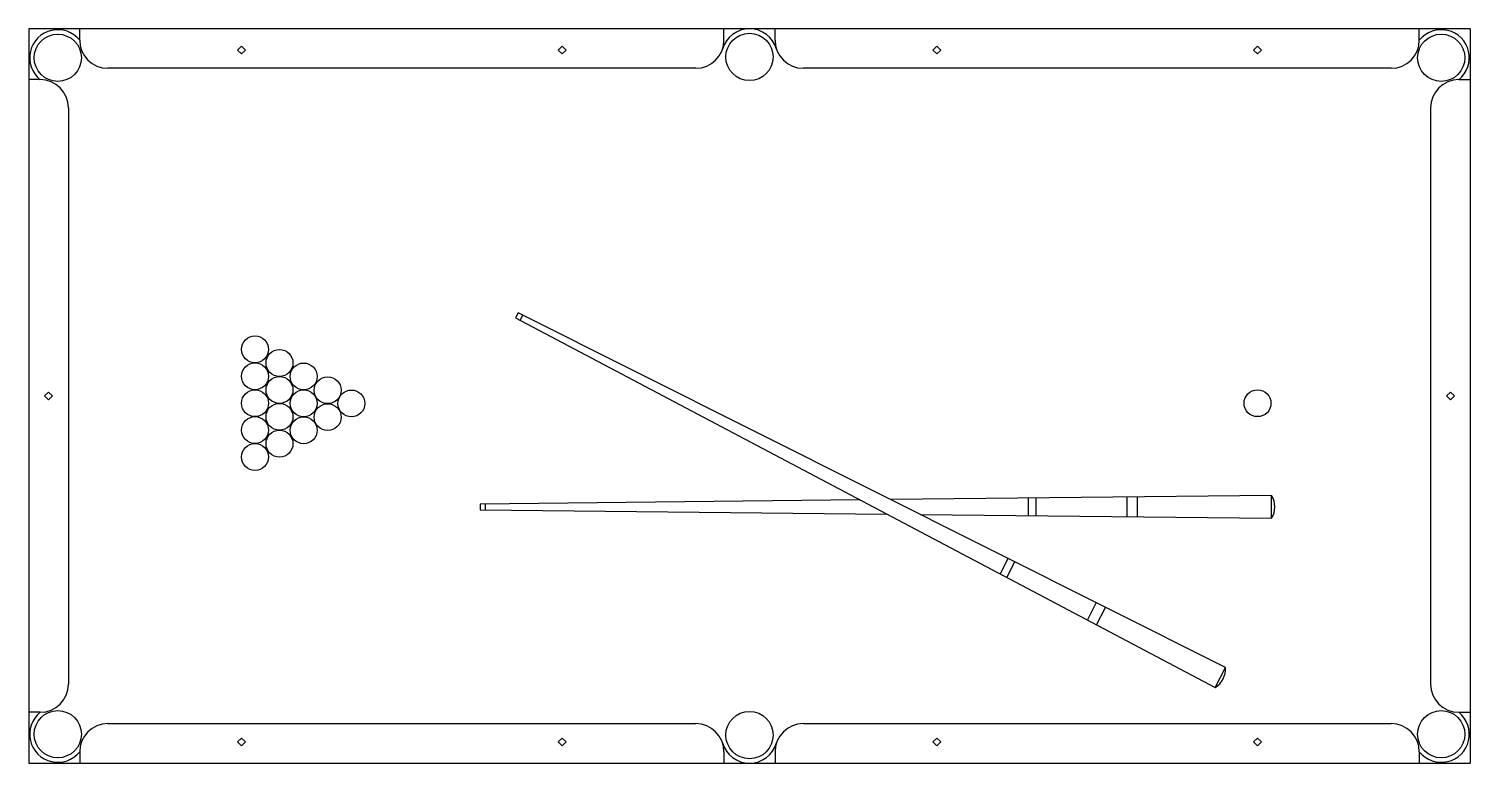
# Model space of a CAD drawing. Header units: millimetres. Extents: x 1442.52 to 1445.07, y 1341.83 to 1343.13.
import ezdxf

# ---------------------------------------------------------------- set-up
doc = ezdxf.new("R2010")
doc.units = ezdxf.units.MM
doc.header["$LTSCALE"] = 10
doc.layers.add('Mesas_de_Jogos', color=2, linetype='Continuous')

msp = doc.modelspace()

# ---------------------------------------------------------------- linework, layer by layer
at = {"layer": 'Mesas_de_Jogos'}
for p, q in [((1445.0701, 1343.1262), (1442.5201, 1343.1262)), ((1442.5201, 1343.1262), (1442.5201, 1341.8262)), ((1442.6101, 1343.1062), (1442.6101, 1343.1262)), ((1443.7499, 1343.1062), (1443.7499, 1343.1262)), ((1443.8404, 1343.1062), (1443.8404, 1343.1262)), ((1444.9801, 1343.1062), (1444.9801, 1343.1262)), ((1445.0701, 1343.1262), (1445.0701, 1341.8262)), ((1442.5401, 1343.0362), (1442.5201, 1343.0362)), ((1443.6999, 1343.0562), (1442.6601, 1343.0562)), ((1444.9301, 1343.0562), (1443.8904, 1343.0562)), ((1445.0501, 1343.0362), (1445.0701, 1343.0362)), ((1442.5901, 1342.9862), (1442.5901, 1341.9662)), ((1445.0001, 1342.9862), (1445.0001, 1341.9662)), ((1443.3858, 1342.6233), (1443.3812, 1342.6144)), ((1443.3812, 1342.6144), (1444.619, 1341.96)), ((1444.6373, 1341.9956), (1443.3858, 1342.6233)), ((1443.3893, 1342.6101), (1443.394, 1342.6192)), ((1444.7189, 1342.2999), (1444.045, 1342.2927)), ((1444.2888, 1342.2645), (1444.2888, 1342.2953)), ((1444.3021, 1342.2644), (1444.3021, 1342.2954)), ((1444.4632, 1342.2626), (1444.4632, 1342.2972)), ((1444.4815, 1342.2624), (1444.4815, 1342.2973)), ((1444.7189, 1342.2599), (1444.7189, 1342.2999)), ((1443.9909, 1342.2921), (1443.3189, 1342.2849)), ((1443.3189, 1342.2849), (1443.3189, 1342.2749)), ((1443.3189, 1342.2749), (1444.038, 1342.2672)), ((1443.328, 1342.2748), (1443.328, 1342.285)), ((1444.097, 1342.2666), (1444.7189, 1342.2599)), ((1444.2387, 1342.161), (1444.2528, 1342.1884)), ((1444.2505, 1342.1548), (1444.2647, 1342.1824)), ((1444.3929, 1342.0795), (1444.4087, 1342.1102)), ((1444.4091, 1342.071), (1444.425, 1342.102)), ((1444.619, 1341.96), (1444.6373, 1341.9956)), ((1442.5401, 1341.9162), (1442.5201, 1341.9162)), ((1445.0501, 1341.9162), (1445.0701, 1341.9162)), ((1442.6601, 1341.8962), (1443.6999, 1341.8962)), ((1443.8904, 1341.8962), (1444.9301, 1341.8962)), ((1442.6101, 1341.8462), (1442.6101, 1341.8262)), ((1443.7499, 1341.8462), (1443.7499, 1341.8262)), ((1443.8404, 1341.8462), (1443.8404, 1341.8262)), ((1444.9801, 1341.8462), (1444.9801, 1341.8262)), ((1442.5201, 1341.8262), (1445.0701, 1341.8262))]:
    msp.add_line(p, q, dxfattribs=at)
for points in [[(1442.8964, 1343.0816), (1442.9034, 1343.0886), (1442.8964, 1343.0957), (1442.8893, 1343.0886)], [(1443.4637, 1343.0816), (1443.4566, 1343.0886), (1443.4637, 1343.0957), (1443.4708, 1343.0886)], [(1444.1266, 1343.0816), (1444.1337, 1343.0886), (1444.1266, 1343.0957), (1444.1195, 1343.0886)], [(1444.6939, 1343.0816), (1444.6868, 1343.0886), (1444.6939, 1343.0957), (1444.701, 1343.0886)], [(1442.5551, 1342.4691), (1442.5622, 1342.4762), (1442.5551, 1342.4832), (1442.5481, 1342.4762)], [(1445.0351, 1342.4691), (1445.0281, 1342.4762), (1445.0351, 1342.4832), (1445.0422, 1342.4762)], [(1442.8964, 1341.8707), (1442.9034, 1341.8637), (1442.8964, 1341.8566), (1442.8893, 1341.8637)], [(1443.4637, 1341.8707), (1443.4566, 1341.8637), (1443.4637, 1341.8566), (1443.4708, 1341.8637)], [(1444.1266, 1341.8707), (1444.1337, 1341.8637), (1444.1266, 1341.8566), (1444.1195, 1341.8637)], [(1444.6939, 1341.8707), (1444.6868, 1341.8637), (1444.6939, 1341.8566), (1444.701, 1341.8637)]]:
    msp.add_lwpolyline(points, close=True, dxfattribs=at)
for centre, radius in [((1442.5714, 1343.0749), 0.0418), ((1443.7951, 1343.0764), 0.0418), ((1445.0189, 1343.0749), 0.0418), ((1442.9202, 1342.5587), 0.0238), ((1442.9636, 1342.5346), 0.0238), ((1442.9202, 1342.5111), 0.0238), ((1443.0063, 1342.5107), 0.0238), ((1442.9636, 1342.4869), 0.0238), ((1443.0488, 1342.4864), 0.0238), ((1442.9202, 1342.4634), 0.0238), ((1443.0063, 1342.4631), 0.0238), ((1443.0909, 1342.4629), 0.0238), ((1444.6939, 1342.4634), 0.0238), ((1442.9636, 1342.4393), 0.0238), ((1443.0488, 1342.4387), 0.0238), ((1442.9202, 1342.4158), 0.0238), ((1443.0063, 1342.4155), 0.0238), ((1442.9636, 1342.3917), 0.0238), ((1442.9202, 1342.3682), 0.0238), ((1442.5714, 1341.8774), 0.0418), ((1443.7951, 1341.8759), 0.0418), ((1445.0189, 1341.8774), 0.0418)]:
    msp.add_circle(centre, radius, dxfattribs=at)
for centre, radius, start, end in [((1442.5714, 1343.0749), 0.0498, 38.8569, 231.1431), ((1443.7951, 1343.0764), 0.0498, 16.3167, 163.6833), ((1445.0189, 1343.0749), 0.0498, 308.8569, 141.1431), ((1442.6601, 1343.1062), 0.05, 180, 270), ((1443.6999, 1343.1062), 0.05, 270, 0), ((1443.8904, 1343.1062), 0.05, 180, 270), ((1444.9301, 1343.1062), 0.05, 270, 0), ((1442.5401, 1342.9862), 0.05, 0, 90), ((1445.0501, 1342.9862), 0.05, 90, 180), ((1444.6864, 1342.2799), 0.0381, 328.3739, 31.6261), ((1444.5992, 1341.9927), 0.0381, 301.1216, 4.3738), ((1442.5401, 1341.9662), 0.05, 270, 0), ((1445.0501, 1341.9662), 0.05, 180, 270), ((1442.5714, 1341.8774), 0.0498, 128.8569, 321.1431), ((1445.0189, 1341.8774), 0.0498, 218.8569, 51.1431), ((1442.6601, 1341.8462), 0.05, 90, 180), ((1443.6999, 1341.8462), 0.05, 0, 90), ((1443.8904, 1341.8462), 0.05, 90, 180), ((1444.9301, 1341.8462), 0.05, 0, 90), ((1443.7951, 1341.8759), 0.0498, 196.3167, 343.6833)]:
    msp.add_arc(centre, radius, start, end, dxfattribs=at)

doc.saveas('drawing.dxf')
